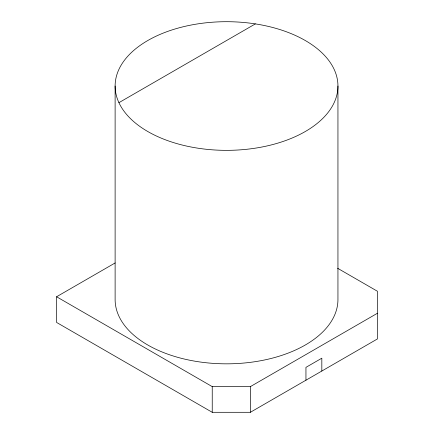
<?xml version="1.0" encoding="UTF-8"?>
<svg xmlns="http://www.w3.org/2000/svg" width="434" height="434" viewBox="0 0 434 434"><rect width="100%" height="100%" fill="white"/><g stroke="black" fill="none" stroke-linecap="round" stroke-linejoin="round"><path stroke-width="0.65" d="M118.911 102.674L255.366 23.892M337.63 268.283L377.423 291.252L377.423 338.938L250.353 412.3L212.237 412.3L56.577 322.435L56.577 296.758L115.156 262.939M56.577 296.758L212.237 386.623L250.353 386.623L377.423 313.261M337.945 86.024A111.413 64.324 0 0 1 170.822 141.728A111.413 64.324 0 0 1 170.822 30.32A111.413 64.324 0 0 1 337.945 86.024L337.945 299.509A111.413 64.324 0 0 1 226.532 363.833A111.413 64.324 0 0 1 115.118 299.509L115.118 86.024M321.827 371.032L321.827 358.196L305.948 367.365L305.948 380.206M250.353 386.623L250.353 412.3M212.237 386.623L212.237 412.3"/></g></svg>
